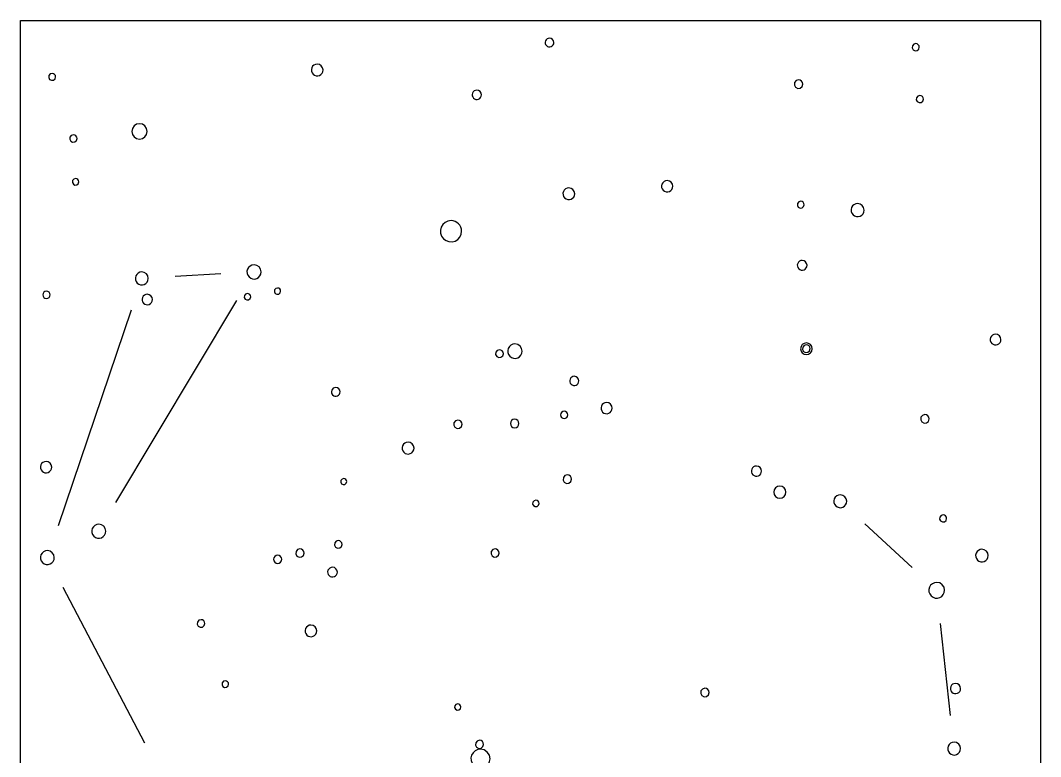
# Model space of a CAD drawing. Header units: millimetres. Extents: x 0 to 400, y 1366 to 2117.
# Drawn here: x 0 to 400, y 1828 to 2116.7 of the extents above; entities that cross this region are included whole.
import ezdxf

# ---------------------------------------------------------------- set-up
doc = ezdxf.new("R2010")
doc.units = ezdxf.units.MM
doc.layers.get('0').update_dxf_attribs({"linetype": 'CONTINUOUS'})

msp = doc.modelspace()

# ---------------------------------------------------------------- linework, layer by layer
at = {"color": 7}
for points in [[(0, 2116.664), (400.049496, 2116.664), (400.049496, 1366.571195), (0, 1366.571195)], [(207.477988, 2109.704556), (206.973274, 2109.628979), (206.521704, 2109.41447), (206.150715, 2109.079363), (205.887746, 2108.64199), (205.764424, 2108.146773), (205.789796, 2107.647488), (205.957423, 2107.176499), (206.260869, 2106.766171), (206.671197, 2106.462726), (207.142185, 2106.295098), (207.64147, 2106.269726), (208.136687, 2106.393048), (208.57406, 2106.656018), (208.909168, 2107.027006), (209.123676, 2107.478576), (209.199253, 2107.98329), (209.06823, 2108.64199), (208.695106, 2109.200409), (208.136687, 2109.573532), (207.477988, 2109.704556)], [(351.086404, 2107.549284), (350.303914, 2107.311919), (349.785171, 2106.679828), (349.705022, 2105.866065), (350.090483, 2105.144918), (350.81163, 2104.759457), (351.625393, 2104.839606), (352.257483, 2105.358349), (352.494849, 2106.140839), (352.387638, 2106.679828), (352.082325, 2107.13676), (351.625393, 2107.442073), (351.086404, 2107.549284)], [(116.374705, 2099.525291), (115.700871, 2099.42439), (115.097989, 2099.138004), (114.602689, 2098.690608), (114.251603, 2098.10668), (114.086959, 2097.445525), (114.120832, 2096.778939), (114.344629, 2096.150131), (114.749753, 2095.602311), (115.297574, 2095.197186), (115.926382, 2094.97339), (116.592968, 2094.939516), (117.254122, 2095.104161), (117.838051, 2095.455247), (118.285446, 2095.950546), (118.571832, 2096.553429), (118.672734, 2097.227263), (118.497807, 2098.10668), (117.999657, 2098.852214), (117.254122, 2099.350364), (116.374705, 2099.525291)], [(12.436569, 2095.877841), (11.675804, 2095.647065), (11.171462, 2095.032524), (11.093539, 2094.241353), (11.468298, 2093.540228), (12.169424, 2093.165468), (12.960594, 2093.243391), (13.575136, 2093.747733), (13.805912, 2094.508499), (13.701677, 2095.032524), (13.404841, 2095.47677), (12.960594, 2095.773606), (12.436569, 2095.877841)], [(305.150296, 2093.337763), (304.210305, 2093.05262), (303.587148, 2092.293301), (303.490867, 2091.315743), (303.953915, 2090.449443), (304.820215, 2089.986396), (305.797773, 2090.082677), (306.557091, 2090.705834), (306.842235, 2091.645824), (306.713443, 2092.293301), (306.346677, 2092.842206), (305.797773, 2093.208972), (305.150296, 2093.337763)], [(178.970952, 2089.300624), (178.437574, 2089.220755), (177.960358, 2088.994063), (177.5683, 2088.639924), (177.290395, 2088.177711), (177.160069, 2087.654369), (177.186882, 2087.126728), (177.36403, 2086.62899), (177.684709, 2086.195359), (178.118341, 2085.874679), (178.616079, 2085.697532), (179.14372, 2085.670719), (179.667062, 2085.801045), (180.129275, 2086.078949), (180.483414, 2086.471007), (180.710105, 2086.948223), (180.789974, 2087.481602), (180.651509, 2088.177711), (180.257195, 2088.767845), (179.667062, 2089.162159), (178.970952, 2089.300624)], [(352.681866, 2087.209727), (351.899375, 2086.972361), (351.380632, 2086.34027), (351.300483, 2085.526508), (351.685945, 2084.805361), (352.407092, 2084.4199), (353.220854, 2084.500048), (353.852945, 2085.018792), (354.09031, 2085.801282), (353.983099, 2086.34027), (353.677786, 2086.797203), (353.220854, 2087.102515), (352.681866, 2087.209727)], [(46.670597, 2076.154266), (45.502132, 2075.918364), (44.547951, 2075.275037), (43.904624, 2074.320856), (43.668722, 2073.152391), (43.904624, 2071.983925), (44.547951, 2071.029744), (45.502132, 2070.386418), (46.670597, 2070.150515), (47.839062, 2070.386418), (48.793243, 2071.029744), (49.43657, 2071.983925), (49.672472, 2073.152391), (49.443968, 2074.301158), (48.793243, 2075.275037), (47.819365, 2075.925762), (46.670597, 2076.154266)], [(20.768023, 2071.833309), (19.963809, 2071.589353), (19.430664, 2070.939714), (19.34829, 2070.103359), (19.744453, 2069.362191), (20.485621, 2068.966028), (21.321976, 2069.048402), (21.971615, 2069.581547), (22.215571, 2070.385761), (22.105383, 2070.939714), (21.791594, 2071.409332), (21.321976, 2071.723121), (20.768023, 2071.833309)], [(21.656298, 2054.61539), (20.949843, 2054.401089), (20.481506, 2053.830419), (20.409146, 2053.09573), (20.757151, 2052.444657), (21.408224, 2052.096651), (22.142913, 2052.169012), (22.713583, 2052.637349), (22.927884, 2053.343804), (22.831091, 2053.830419), (22.555445, 2054.242951), (22.142913, 2054.518596), (21.656298, 2054.61539)], [(253.618997, 2053.83271), (252.968095, 2053.735242), (252.385729, 2053.458602), (251.907285, 2053.026432), (251.568148, 2052.462376), (251.409106, 2051.823721), (251.441827, 2051.17982), (251.658007, 2050.572412), (252.049345, 2050.043234), (252.578522, 2049.651896), (253.185931, 2049.435716), (253.829832, 2049.402995), (254.468487, 2049.562037), (255.032543, 2049.901175), (255.464713, 2050.379619), (255.741353, 2050.961984), (255.838821, 2051.612886), (255.669847, 2052.462376), (255.188649, 2053.182539), (254.468487, 2053.663736), (253.618997, 2053.83271)], [(215.04743, 2050.966077), (214.373596, 2050.865176), (213.770714, 2050.578789), (213.275414, 2050.131394), (212.924328, 2049.547466), (212.759684, 2048.886311), (212.793557, 2048.219725), (213.017354, 2047.590917), (213.422479, 2047.043097), (213.970299, 2046.637972), (214.599107, 2046.414176), (215.265693, 2046.380302), (215.926848, 2046.544947), (216.510776, 2046.896032), (216.958171, 2047.391332), (217.244558, 2047.994214), (217.345459, 2048.668048), (217.164868, 2049.562545), (216.672382, 2050.293), (215.941927, 2050.785486), (215.04743, 2050.966077)], [(306.010605, 2045.742334), (305.25527, 2045.513206), (304.754529, 2044.903051), (304.677162, 2044.117529), (305.049246, 2043.421409), (305.745366, 2043.049325), (306.530888, 2043.126692), (307.141043, 2043.627433), (307.370171, 2044.382768), (307.26668, 2044.903051), (306.971963, 2045.344127), (306.530888, 2045.638844), (306.010605, 2045.742334)], [(328.292239, 2044.814714), (327.543878, 2044.702653), (326.874315, 2044.384592), (326.324235, 2043.887714), (325.934318, 2043.239202), (325.751464, 2042.504922), (325.789084, 2041.76461), (326.037632, 2041.066255), (326.487565, 2040.457844), (327.095975, 2040.007912), (327.794331, 2039.759363), (328.534642, 2039.721743), (329.268922, 2039.904598), (329.917434, 2040.294514), (330.414312, 2040.844595), (330.732374, 2041.514158), (330.844435, 2042.262519), (330.65016, 2043.239202), (330.096914, 2044.067194), (329.268922, 2044.62044), (328.292239, 2044.814714)], [(168.852149, 2038.16864), (167.630825, 2037.985757), (166.538101, 2037.466682), (165.640371, 2036.655777), (165.004028, 2035.597408), (164.70561, 2034.399065), (164.767005, 2033.190878), (165.172636, 2032.051163), (165.906925, 2031.058239), (166.899849, 2030.32395), (168.039564, 2029.918319), (169.247751, 2029.856924), (170.446094, 2030.155342), (171.504464, 2030.791685), (172.315368, 2031.689415), (172.834443, 2032.782139), (173.017326, 2034.003463), (172.936554, 2034.819844), (172.700271, 2035.597408), (172.317528, 2036.314306), (171.797374, 2036.948688), (171.162992, 2037.468842), (170.446094, 2037.851585), (169.66853, 2038.087868), (168.852149, 2038.16864)], [(91.606288, 2020.787581), (90.791999, 2020.665648), (90.06345, 2020.319566), (89.464909, 2019.778915), (89.040642, 2019.073271), (88.841679, 2018.274304), (88.882613, 2017.468773), (89.153058, 2016.708895), (89.642628, 2016.046885), (90.304637, 2015.557316), (91.064515, 2015.28687), (91.870046, 2015.245936), (92.669014, 2015.4449), (93.374657, 2015.869167), (93.915309, 2016.467708), (94.26139, 2017.196256), (94.383323, 2018.010546), (94.171934, 2019.073271), (93.569949, 2019.974206), (92.669014, 2020.576192), (91.606288, 2020.787581)], [(306.551932, 2022.542593), (305.992755, 2022.458861), (305.492458, 2022.221205), (305.081437, 2021.849937), (304.790091, 2021.365369), (304.653462, 2020.816714), (304.681571, 2020.263552), (304.867287, 2019.741741), (305.203477, 2019.287136), (305.658082, 2018.950946), (306.179894, 2018.76523), (306.733056, 2018.73712), (307.28171, 2018.873749), (307.766279, 2019.165095), (308.137547, 2019.576116), (308.375202, 2020.076414), (308.458935, 2020.63559), (308.313773, 2021.365369), (307.900386, 2021.984045), (307.28171, 2022.397431), (306.551932, 2022.542593)], [(47.595975, 2018.0009), (46.853347, 2017.889697), (46.188914, 2017.574072), (45.643047, 2017.081001), (45.256117, 2016.437457), (45.074664, 2015.708802), (45.111995, 2014.974161), (45.35864, 2014.281156), (45.805126, 2013.677406), (46.408875, 2013.23092), (47.101881, 2012.984276), (47.836522, 2012.946944), (48.565176, 2013.128398), (49.20872, 2013.515327), (49.701792, 2014.061194), (50.017417, 2014.725627), (50.12862, 2015.468256), (49.935834, 2016.437457), (49.386825, 2017.259106), (48.565176, 2017.808114), (47.595975, 2018.0009)], [(10.203422, 2010.483774), (9.643776, 2010.370787), (9.186764, 2010.06266), (8.878637, 2009.605648), (8.76565, 2009.046002), (8.878637, 2008.486356), (9.186764, 2008.029344), (9.643776, 2007.721217), (10.203422, 2007.60823), (10.763068, 2007.721217), (11.22008, 2008.029344), (11.528206, 2008.486356), (11.641194, 2009.046002), (11.53175, 2009.596214), (11.22008, 2010.06266), (10.753633, 2010.37433), (10.203422, 2010.483774)], [(49.735533, 2009.244238), (49.136226, 2009.154497), (48.600024, 2008.899785), (48.159506, 2008.501873), (47.847251, 2007.982529), (47.700816, 2007.394499), (47.730943, 2006.801639), (47.929987, 2006.242378), (48.290304, 2005.755148), (48.777535, 2005.394831), (49.336795, 2005.195787), (49.929655, 2005.16566), (50.517685, 2005.312094), (51.03703, 2005.624349), (51.434942, 2006.064868), (51.689653, 2006.60107), (51.779395, 2007.200376), (51.623815, 2007.982529), (51.180762, 2008.645605), (50.517685, 2009.088659), (49.735533, 2009.244238)], [(89.014563, 2009.571831), (88.302677, 2009.355883), (87.83074, 2008.780826), (87.757823, 2008.040489), (88.108504, 2007.384411), (88.764582, 2007.033729), (89.504919, 2007.106646), (90.079976, 2007.578584), (90.295925, 2008.29047), (90.198387, 2008.780826), (89.920623, 2009.196529), (89.504919, 2009.474294), (89.014563, 2009.571831)], [(100.804142, 2011.715297), (100.11398, 2011.505939), (99.656445, 2010.94843), (99.585753, 2010.230686), (99.925733, 2009.594629), (100.56179, 2009.254649), (101.279534, 2009.325341), (101.837043, 2009.782876), (102.046401, 2010.473038), (101.95184, 2010.94843), (101.682552, 2011.351448), (101.279534, 2011.620736), (100.804142, 2011.715297)], [(382.385358, 1993.599328), (381.768853, 1993.507012), (381.217263, 1993.244991), (380.764103, 1992.835659), (380.442887, 1992.301411), (380.29225, 1991.696506), (380.323242, 1991.086632), (380.527998, 1990.511322), (380.898655, 1990.01011), (381.399868, 1989.639452), (381.975178, 1989.434696), (382.585052, 1989.403705), (383.189956, 1989.554341), (383.724205, 1989.875557), (384.133536, 1990.328718), (384.395557, 1990.880308), (384.487874, 1991.496813), (384.32783, 1992.301411), (383.872062, 1992.983516), (383.189956, 1993.439284), (382.385358, 1993.599328)], [(193.92155, 1989.808107), (193.087195, 1989.683169), (192.340694, 1989.328559), (191.727404, 1988.774585), (191.292683, 1988.051554), (191.088817, 1987.232899), (191.13076, 1986.407519), (191.407869, 1985.628917), (191.909502, 1984.950594), (192.587825, 1984.448961), (193.366427, 1984.171852), (194.191807, 1984.129909), (195.010462, 1984.333775), (195.733493, 1984.768496), (196.287467, 1985.381786), (196.642077, 1986.128287), (196.767015, 1986.962642), (196.550416, 1988.051554), (195.933597, 1988.974689), (195.010462, 1989.591508), (193.92155, 1989.808107)], [(308.198618, 1990.169422), (307.315537, 1989.991137), (306.594404, 1989.504935), (306.108203, 1988.783802), (305.929917, 1987.900721), (306.108203, 1987.01764), (306.594404, 1986.296506), (307.315537, 1985.810305), (308.198618, 1985.632019), (309.0817, 1985.810305), (309.802833, 1986.296506), (310.289034, 1987.01764), (310.46732, 1987.900721), (310.294626, 1988.768915), (309.802833, 1989.504935), (309.066813, 1989.996728), (308.198618, 1990.169422)], [(308.181174, 1989.435708), (307.349805, 1989.183515), (306.798657, 1988.51194), (306.713502, 1987.647344), (307.123041, 1986.88115), (307.889236, 1986.47161), (308.753832, 1986.556766), (309.425407, 1987.107913), (309.6776, 1987.939283), (309.563691, 1988.51194), (309.239307, 1988.997415), (308.753832, 1989.3218), (308.181174, 1989.435708)], [(187.854532, 1987.491522), (187.006869, 1987.234386), (186.444921, 1986.549649), (186.358096, 1985.66811), (186.775662, 1984.886899), (187.556873, 1984.469333), (188.438413, 1984.556157), (189.123149, 1985.118106), (189.380285, 1985.965769), (189.260384, 1986.559661), (188.933402, 1987.044639), (188.448424, 1987.371621), (187.854532, 1987.491522)], [(217.200279, 1977.085551), (216.675499, 1977.006969), (216.205977, 1976.783933), (215.82024, 1976.435503), (215.546816, 1975.980742), (215.418591, 1975.465838), (215.444972, 1974.946703), (215.619264, 1974.45699), (215.934773, 1974.03035), (216.361413, 1973.714841), (216.851126, 1973.540549), (217.370261, 1973.514169), (217.885165, 1973.642393), (218.339926, 1973.915817), (218.688356, 1974.301554), (218.911392, 1974.771077), (218.989974, 1975.295856), (218.853741, 1975.980742), (218.465784, 1976.561361), (217.885165, 1976.949318), (217.200279, 1977.085551)], [(123.663931, 1972.714655), (123.159217, 1972.639078), (122.707647, 1972.424569), (122.336659, 1972.089462), (122.073689, 1971.652089), (121.950367, 1971.156872), (121.975739, 1970.657587), (122.143367, 1970.186598), (122.446813, 1969.776271), (122.85714, 1969.472825), (123.328129, 1969.305197), (123.827414, 1969.279826), (124.322631, 1969.403147), (124.760004, 1969.666117), (125.095111, 1970.037105), (125.30962, 1970.488675), (125.385197, 1970.993389), (125.254173, 1971.652089), (124.88105, 1972.210508), (124.322631, 1972.583631), (123.663931, 1972.714655)], [(229.863457, 1966.794351), (229.224021, 1966.6986), (228.651914, 1966.426833), (228.181898, 1966.002276), (227.848734, 1965.448155), (227.692494, 1964.820751), (227.724638, 1964.188192), (227.937011, 1963.591483), (228.321455, 1963.071627), (228.841311, 1962.687183), (229.43802, 1962.474811), (230.070579, 1962.442666), (230.697983, 1962.598906), (231.252103, 1962.93207), (231.676661, 1963.402086), (231.948428, 1963.974193), (232.044178, 1964.61363), (231.878181, 1965.448155), (231.40546, 1966.155632), (230.697983, 1966.628353), (229.863457, 1966.794351)], [(193.814392, 1960.298711), (193.155813, 1960.16575), (192.618011, 1959.803153), (192.255414, 1959.265351), (192.122453, 1958.606772), (192.255414, 1957.948193), (192.618011, 1957.410391), (193.155813, 1957.047794), (193.814392, 1956.914833), (194.472971, 1957.047794), (195.010773, 1957.410391), (195.37337, 1957.948193), (195.506331, 1958.606772), (195.377539, 1959.254249), (195.010773, 1959.803153), (194.461869, 1960.169919), (193.814392, 1960.298711)], [(213.23793, 1963.375989), (212.682089, 1963.26377), (212.228184, 1962.957738), (211.922153, 1962.503833), (211.809934, 1961.947993), (211.922153, 1961.392152), (212.228184, 1960.938247), (212.682089, 1960.632215), (213.23793, 1960.519996), (213.793771, 1960.632215), (214.247676, 1960.938247), (214.553707, 1961.392152), (214.665926, 1961.947993), (214.557226, 1962.494463), (214.247676, 1962.957738), (213.7844, 1963.267289), (213.23793, 1963.375989)], [(354.705128, 1962.052729), (353.770568, 1961.769234), (353.151012, 1961.014302), (353.055287, 1960.042392), (353.515659, 1959.181097), (354.376954, 1958.720725), (355.348864, 1958.81645), (356.103795, 1959.436006), (356.387291, 1960.370566), (356.259244, 1961.014302), (355.894597, 1961.560035), (355.348864, 1961.924682), (354.705128, 1962.052729)], [(171.54051, 1959.940729), (170.616813, 1959.660529), (170.004457, 1958.914372), (169.909845, 1957.953758), (170.364866, 1957.102474), (171.216151, 1956.647452), (172.176764, 1956.742065), (172.922921, 1957.35442), (173.203122, 1958.278118), (173.076563, 1958.914372), (172.716154, 1959.453762), (172.176764, 1959.81417), (171.54051, 1959.940729)], [(152.005384, 1951.271453), (151.320084, 1951.168835), (150.706943, 1950.877575), (150.203216, 1950.422567), (149.846156, 1949.828703), (149.67871, 1949.156299), (149.71316, 1948.47837), (149.940765, 1947.838862), (150.352783, 1947.28172), (150.909925, 1946.869702), (151.549432, 1946.642098), (152.227361, 1946.607648), (152.899765, 1946.775094), (153.49363, 1947.132154), (153.948638, 1947.635881), (154.239897, 1948.249022), (154.342515, 1948.934322), (154.164612, 1949.828703), (153.657985, 1950.586923), (152.899765, 1951.09355), (152.005384, 1951.271453)], [(10.054176, 1943.711014), (9.400407, 1943.613117), (8.815477, 1943.335258), (8.334926, 1942.901185), (7.994295, 1942.334645), (7.834553, 1941.693178), (7.867418, 1941.046441), (8.08455, 1940.436358), (8.477611, 1939.90485), (9.009119, 1939.511789), (9.619203, 1939.294656), (10.26594, 1939.261792), (10.907407, 1939.421533), (11.473947, 1939.762165), (11.90802, 1940.242716), (12.185879, 1940.827646), (12.283775, 1941.481414), (12.114057, 1942.334645), (11.630741, 1943.057979), (10.907407, 1943.541296), (10.054176, 1943.711014)], [(288.618082, 1941.922038), (288.030241, 1941.834014), (287.504297, 1941.584175), (287.072207, 1941.193876), (286.765926, 1940.684467), (286.622293, 1940.107688), (286.651843, 1939.52617), (286.847079, 1938.977609), (287.200503, 1938.4997), (287.678412, 1938.146277), (288.226973, 1937.951041), (288.80849, 1937.92149), (289.38527, 1938.065123), (289.894678, 1938.371404), (290.284978, 1938.803494), (290.534817, 1939.329438), (290.622841, 1939.917279), (290.470238, 1940.684467), (290.035661, 1941.334858), (289.38527, 1941.769435), (288.618082, 1941.922038)], [(126.794214, 1937.0007), (126.125776, 1936.797932), (125.682643, 1936.257972), (125.614176, 1935.56282), (125.943454, 1934.946784), (126.55949, 1934.617506), (127.254642, 1934.685972), (127.794602, 1935.129106), (127.997371, 1935.797544), (127.905786, 1936.257972), (127.644974, 1936.648304), (127.254642, 1936.909116), (126.794214, 1937.0007)], [(214.468722, 1938.421615), (213.539594, 1938.139767), (212.923638, 1937.389223), (212.828469, 1936.422961), (213.286166, 1935.566671), (214.142456, 1935.108975), (215.108717, 1935.204143), (215.859262, 1935.820099), (216.14111, 1936.749228), (216.013807, 1937.389223), (215.651279, 1937.931784), (215.108717, 1938.294312), (214.468722, 1938.421615)], [(297.817874, 1934.005705), (296.896742, 1933.819737), (296.144536, 1933.312586), (295.637384, 1932.560379), (295.451416, 1931.639247), (295.637384, 1930.718115), (296.144536, 1929.965908), (296.896742, 1929.458757), (297.817874, 1929.272789), (298.739007, 1929.458757), (299.491213, 1929.965908), (299.998364, 1930.718115), (300.184333, 1931.639247), (300.004197, 1932.544851), (299.491213, 1933.312586), (298.723479, 1933.825569), (297.817874, 1934.005705)], [(202.119541, 1928.539918), (201.413086, 1928.325618), (200.944749, 1927.754947), (200.872388, 1927.020258), (201.220394, 1926.369186), (201.871467, 1926.02118), (202.606156, 1926.09354), (203.176826, 1926.561877), (203.391127, 1927.268333), (203.294333, 1927.754947), (203.018688, 1928.16748), (202.606156, 1928.443125), (202.119541, 1928.539918)], [(321.492561, 1930.597072), (320.752799, 1930.486299), (320.09093, 1930.171892), (319.547171, 1929.680724), (319.161734, 1929.039664), (318.980981, 1928.313822), (319.018169, 1927.582017), (319.263862, 1926.891686), (319.708624, 1926.290266), (320.310043, 1925.845504), (321.000374, 1925.599812), (321.732179, 1925.562624), (322.458021, 1925.743377), (323.099081, 1926.128813), (323.59025, 1926.672573), (323.904656, 1927.334442), (324.01543, 1928.074204), (323.823388, 1929.039664), (323.276499, 1929.858141), (322.458021, 1930.40503), (321.492561, 1930.597072)], [(361.795821, 1922.766556), (361.013331, 1922.52919), (360.494588, 1921.897099), (360.414439, 1921.083337), (360.7999, 1920.36219), (361.521047, 1919.976729), (362.33481, 1920.056877), (362.9669, 1920.575621), (363.204266, 1921.358111), (363.097055, 1921.897099), (362.791742, 1922.354032), (362.33481, 1922.659344), (361.795821, 1922.766556)], [(30.740903, 1919.088395), (29.935213, 1918.967749), (29.214358, 1918.625322), (28.622138, 1918.09038), (28.202352, 1917.392189), (28.005489, 1916.601659), (28.045991, 1915.804635), (28.31358, 1915.052782), (28.79798, 1914.397763), (29.452998, 1913.913364), (30.204852, 1913.645774), (31.001876, 1913.605273), (31.792406, 1913.802135), (32.490597, 1914.221921), (33.025539, 1914.814141), (33.367966, 1915.534996), (33.488612, 1916.340686), (33.272683, 1917.410219), (32.683826, 1918.28361), (31.810435, 1918.872466), (30.740903, 1919.088395)], [(124.667117, 1912.64611), (123.846609, 1912.397212), (123.302663, 1911.734411), (123.21862, 1910.881111), (123.622809, 1910.124927), (124.378993, 1909.720739), (125.232292, 1909.804781), (125.895093, 1910.348728), (126.143991, 1911.169235), (126.031571, 1911.734411), (125.711425, 1912.213543), (125.232292, 1912.533689), (124.667117, 1912.64611)], [(10.583597, 1908.727112), (9.786506, 1908.607754), (9.073345, 1908.268982), (8.487446, 1907.73975), (8.07214, 1907.04901), (7.877379, 1906.266918), (7.917448, 1905.478401), (8.182181, 1904.734572), (8.661411, 1904.086545), (9.309438, 1903.607315), (10.053267, 1903.342582), (10.841784, 1903.302513), (11.623876, 1903.497274), (12.314616, 1903.91258), (12.843848, 1904.498479), (13.18262, 1905.21164), (13.301978, 1906.008731), (13.088354, 1907.066848), (12.505783, 1907.930917), (11.641714, 1908.513488), (10.583597, 1908.727112)], [(109.610746, 1909.449248), (108.69248, 1909.170695), (108.083725, 1908.428925), (107.989669, 1907.47396), (108.442014, 1906.62768), (109.288294, 1906.175335), (110.243259, 1906.26939), (110.985029, 1906.878145), (111.263582, 1907.796412), (111.137767, 1908.428925), (110.779478, 1908.965144), (110.243259, 1909.323433), (109.610746, 1909.449248)], [(186.11204, 1909.39004), (185.22636, 1909.121372), (184.639208, 1908.405925), (184.54849, 1907.484849), (184.984783, 1906.668601), (185.801031, 1906.232308), (186.722107, 1906.323026), (187.437554, 1906.910178), (187.706223, 1907.795858), (187.584873, 1908.405925), (187.239297, 1908.923115), (186.722107, 1909.26869), (186.11204, 1909.39004)], [(377.039649, 1909.245977), (376.317086, 1909.137779), (375.670605, 1908.830682), (375.139487, 1908.350933), (374.763012, 1907.724777), (374.58646, 1907.01581), (374.622784, 1906.301018), (374.862764, 1905.626737), (375.297186, 1905.0393), (375.884623, 1904.604878), (376.558905, 1904.364897), (377.273696, 1904.328574), (377.982663, 1904.505125), (378.608819, 1904.8816), (379.088569, 1905.412718), (379.395666, 1906.059199), (379.503864, 1906.781763), (379.316286, 1907.724777), (378.782112, 1908.524226), (377.982663, 1909.0584), (377.039649, 1909.245977)], [(100.889703, 1906.920315), (100.269175, 1906.795036), (99.762446, 1906.45339), (99.420799, 1905.94666), (99.29552, 1905.326133), (99.420799, 1904.705605), (99.762446, 1904.198876), (100.269175, 1903.857229), (100.889703, 1903.73195), (101.51023, 1903.857229), (102.01696, 1904.198876), (102.358606, 1904.705605), (102.483885, 1905.326133), (102.362535, 1905.9362), (102.01696, 1906.45339), (101.49977, 1906.798965), (100.889703, 1906.920315)], [(122.378591, 1902.20866), (121.819414, 1902.124927), (121.319117, 1901.887272), (120.908096, 1901.516004), (120.61675, 1901.031435), (120.480121, 1900.482781), (120.50823, 1899.929619), (120.693946, 1899.407807), (121.030136, 1898.953202), (121.484741, 1898.617012), (122.006553, 1898.431296), (122.559715, 1898.403187), (123.108369, 1898.539816), (123.592938, 1898.831162), (123.964206, 1899.242183), (124.201861, 1899.74248), (124.285594, 1900.301657), (124.140432, 1901.031435), (123.727045, 1901.650111), (123.108369, 1902.063498), (122.378591, 1902.20866)], [(359.325099, 1896.291895), (358.416217, 1896.155798), (357.603036, 1895.769513), (356.934965, 1895.166057), (356.461413, 1894.378441), (356.239336, 1893.486662), (356.285026, 1892.587556), (356.586887, 1891.739406), (357.133328, 1891.000493), (357.872241, 1890.454052), (358.720391, 1890.152191), (359.619496, 1890.106501), (360.511276, 1890.328578), (361.298892, 1890.80213), (361.902348, 1891.470201), (362.288633, 1892.283382), (362.42473, 1893.192264), (362.188785, 1894.378441), (361.516869, 1895.384034), (360.511276, 1896.05595), (359.325099, 1896.291895)], [(70.820156, 1881.652498), (69.988787, 1881.400305), (69.437639, 1880.72873), (69.352484, 1879.864134), (69.762023, 1879.097939), (70.528218, 1878.6884), (71.392814, 1878.773555), (72.064389, 1879.324703), (72.316582, 1880.156072), (72.202673, 1880.72873), (71.878289, 1881.214205), (71.392814, 1881.538589), (70.820156, 1881.652498)], [(113.916166, 1879.547279), (113.245198, 1879.446807), (112.644881, 1879.161639), (112.151688, 1878.716147), (111.802096, 1878.134702), (111.638152, 1877.47636), (111.671881, 1876.81261), (111.894725, 1876.186477), (112.298127, 1875.640987), (112.843617, 1875.237585), (113.46975, 1875.014741), (114.1335, 1874.981012), (114.791842, 1875.144956), (115.373287, 1875.494548), (115.818779, 1875.987741), (116.103947, 1876.588058), (116.204419, 1877.259026), (116.030236, 1878.134702), (115.534205, 1878.877065), (114.791842, 1879.373096), (113.916166, 1879.547279)], [(80.341422, 1857.70548), (79.613243, 1857.484589), (79.130504, 1856.89637), (79.055918, 1856.139089), (79.414626, 1855.467995), (80.08572, 1855.109288), (80.843001, 1855.183873), (81.43122, 1855.666612), (81.652111, 1856.394792), (81.552341, 1856.89637), (81.268219, 1857.321588), (80.843001, 1857.60571), (80.341422, 1857.70548)], [(366.66112, 1856.644931), (366.073279, 1856.556907), (365.547335, 1856.307068), (365.115245, 1855.916768), (364.808964, 1855.40736), (364.665331, 1854.83058), (364.694882, 1854.249063), (364.890118, 1853.700502), (365.243541, 1853.222593), (365.72145, 1852.869169), (366.270011, 1852.673933), (366.851529, 1852.644383), (367.428308, 1852.788016), (367.937717, 1853.094297), (368.328016, 1853.526387), (368.577855, 1854.052331), (368.665879, 1854.640172), (368.513276, 1855.40736), (368.078699, 1856.057751), (367.428308, 1856.492328), (366.66112, 1856.644931)], [(268.422564, 1854.749919), (267.493435, 1854.468071), (266.87748, 1853.717526), (266.782311, 1852.751265), (267.240008, 1851.894975), (268.096297, 1851.437279), (269.062559, 1851.532447), (269.813103, 1852.148403), (270.094951, 1853.077531), (269.967649, 1853.717526), (269.60512, 1854.260088), (269.062559, 1854.622616), (268.422564, 1854.749919)], [(171.490669, 1848.654941), (170.805938, 1848.44723), (170.352003, 1847.894109), (170.281868, 1847.182012), (170.619172, 1846.550961), (171.250224, 1846.213656), (171.96232, 1846.283792), (172.515442, 1846.737727), (172.723153, 1847.422458), (172.629335, 1847.894109), (172.362167, 1848.293955), (171.96232, 1848.561124), (171.490669, 1848.654941)], [(180.039208, 1834.342899), (179.153528, 1834.074231), (178.566376, 1833.358784), (178.475658, 1832.437708), (178.911951, 1831.62146), (179.728199, 1831.185167), (180.649275, 1831.275885), (181.364722, 1831.863037), (181.63339, 1832.748717), (181.51204, 1833.358784), (181.166465, 1833.875974), (180.649275, 1834.221549), (180.039208, 1834.342899)], [(366.135853, 1833.633659), (365.393224, 1833.522457), (364.728791, 1833.206832), (364.182924, 1832.71376), (363.795995, 1832.070216), (363.614541, 1831.341561), (363.651873, 1830.606921), (363.898517, 1829.913915), (364.345003, 1829.310165), (364.948753, 1828.86368), (365.641758, 1828.617035), (366.376399, 1828.579703), (367.105054, 1828.761157), (367.748597, 1829.148087), (368.241669, 1829.693953), (368.557294, 1830.358387), (368.668497, 1831.101015), (368.475711, 1832.070216), (367.926703, 1832.891865), (367.105054, 1833.440873), (366.135853, 1833.633659)], [(180.420768, 1830.855886), (179.319834, 1830.69103), (178.334824, 1830.223122), (177.525586, 1829.492151), (176.95197, 1828.538109), (176.682968, 1827.457891), (176.738311, 1826.3688), (177.103958, 1825.341431), (177.765865, 1824.446383), (178.660913, 1823.784476), (179.688281, 1823.41883), (180.777373, 1823.363486), (181.857591, 1823.632488), (182.811633, 1824.206104), (183.542603, 1825.015342), (184.010511, 1826.000352), (184.175367, 1827.101286), (183.889566, 1828.538109), (183.075671, 1829.756189), (181.857591, 1830.570084), (180.420768, 1830.855886)]]:
    msp.add_lwpolyline(points, close=True, dxfattribs=at)
for points in [[(78.530868, 2017.25695), (60.671515, 2016.225435)], [(37.468141, 1927.579417), (84.878795, 2006.774994)], [(43.401159, 2003.063501), (14.778411, 1918.417195)], [(349.696431, 1902.071598), (331.121266, 1919.197546)], [(16.65985, 1894.408667), (48.610047, 1833.408825)], [(364.707266, 1844.120252), (360.753093, 1880.175152)]]:
    msp.add_lwpolyline(points, dxfattribs=at)

doc.saveas('drawing.dxf')
